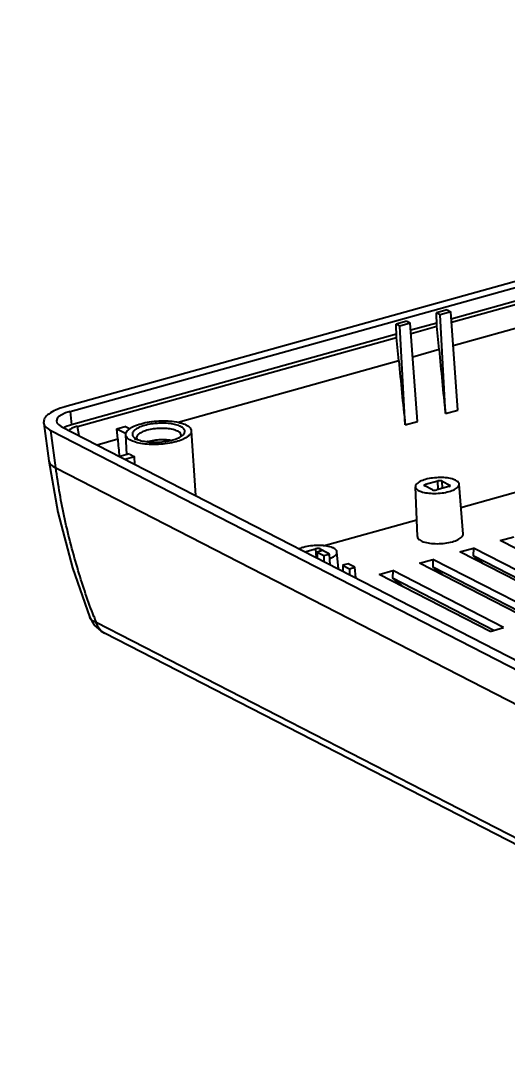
# Model space of a CAD drawing. Header units: millimetres. Extents: x -5407 to -45, y -6458 to 594.
# Drawn here: x -1182 to -1133.2, y -2013.6 to -1911 of the extents above; entities that cross this region are included whole.
import ezdxf

# ---------------------------------------------------------------- set-up
doc = ezdxf.new("R2010")
doc.units = ezdxf.units.MM
doc.layers.get('0').update_dxf_attribs({"linetype": 'CONTINUOUS'})
doc.layers.get('Defpoints').update_dxf_attribs({"linetype": 'CONTINUOUS'})
doc.layers.add('dim', color=3, linetype='CONTINUOUS', lineweight=9)
doc.styles.add('LongTou', font='romand.shx', dxfattribs={"width": 0.8, "bigfont": 'whgdtxt.shx'})
doc.dimstyles.new('YanXiu', dxfattribs={"dimtxt": 2.5, "dimasz": 2.2, "dimexe": 1, "dimexo": 0, "dimgap": 0.66, "dimtad": 0, "dimzin": 0, "dimdsep": 46, "dimtxsty": 'LongTou', "dimblk": 'CLOSEDBLANK', "dimcen": 0, "dimclrd": 256, "dimclre": 131, "dimclrt": 42, "dimadec": 0, "dimazin": 0, "dimtfac": 1, "dimtdec": 4, "dimtofl": 0, "dimtmove": 0, "dimatfit": 3, "dimldrblk": 'CLOSEDBLANK', "dimfxl": 0, "dimtolj": 1, "dimtzin": 0, "dimlwd": 0, "dimlwe": 0, "dimarcsym": 0})

# ---------------------------------------------------------------- blocks, each defined once
blk = doc.blocks.new('*U6')
at = {"color": 7}
for p, q in [((7.59, 65.28), (-154.65, 20.14)), ((-154.01, 19.57), (8.82, 64.88)), ((-37.22, 50.34), (-106.25, 31.13)), ((-106.22, 30.73), (-37.21, 49.94)), ((-36.91, 47), (-106.01, 27.78)), ((-106.76, 32.26), (-108.08, 31.89)), ((-106.76, 32.26), (-106.31, 32.03)), ((-111.82, 30.85), (-113.14, 30.48)), ((-111.82, 30.85), (-111.37, 30.62)), ((-108.04, 30.27), (-108.08, 31.89)), ((-107.64, 31.66), (-108.08, 31.89)), ((-106.31, 32.03), (-107.64, 31.66)), ((-106.95, 19.29), (-107.64, 31.66)), ((-105.43, 19.71), (-106.31, 32.03)), ((-113.1, 28.86), (-113.14, 30.48)), ((-112.7, 30.25), (-113.14, 30.48)), ((-111.37, 30.62), (-112.7, 30.25)), ((-112.01, 17.88), (-112.7, 30.25)), ((-110.49, 18.31), (-111.37, 30.62)), ((-108.05, 30.63), (-111.31, 29.72)), ((-111.28, 29.33), (-108.04, 30.23)), ((-107.74, 27.3), (-108.04, 30.23)), ((-113.11, 29.22), (-153.82, 17.89)), ((-153.1, 17.69), (-113.1, 28.82)), ((-112.8, 25.89), (-113.1, 28.82)), ((-107.74, 27.3), (-111.07, 26.37)), ((-112.8, 25.89), (-140.46, 18.19)), ((-154.01, 19.57), (-153.82, 17.89)), ((-106.95, 19.29), (-105.43, 19.71)), ((-157.32, 18.05), (-156.68, 13.37)), ((-112.01, 17.88), (-110.49, 18.31)), ((-155.8, 12.51), (-156.44, 17.19)), ((-156.44, 17.19), (-15.56, -55.15)), ((-155.15, 17.69), (-13.9, -54.83)), ((-152.87, 16.52), (-153.1, 17.69)), ((-148.16, 17.38), (-147.15, 17.66)), ((-148.03, 16.08), (-148.16, 17.38)), ((-148.16, 17.38), (-147, 16.79)), ((-146.57, 17.37), (-147.15, 17.66)), ((-138.26, 9.02), (-138.81, 17.14)), ((-148.03, 16.08), (-150.61, 15.36)), ((-146.9, 14.15), (-147.02, 16.66)), ((-146.57, 14.24), (-147.77, 13.91)), ((-147.13, 13.58), (-145.93, 13.91)), ((-145.88, 12.93), (-145.93, 13.91)), ((-105.02, 7.55), (-82.16, 13.92)), ((-155.8, 12.51), (-15.2, -59.68)), ((-109.45, 10.44), (-107.93, 10.86)), ((-109.42, 10.16), (-109.45, 10.44)), ((-107.87, 9.74), (-107.93, 10.86)), ((-107.33, 9.93), (-107.38, 10.85)), ((-107.38, 10.85), (-106.41, 10.35)), ((-106.41, 10.2), (-106.41, 10.35)), ((-106.41, 10.35), (-106.35, 10.28)), ((-104.76, 4.22), (-105.25, 10.46)), ((-110.49, 3.89), (-110.74, 10.14)), ((-108.61, 9.74), (-109.57, 10.24)), ((-106.54, 10.15), (-108.06, 9.73)), ((-122.28, 2.75), (-110.57, 6.01)), ((-100.09, 3.39), (-98.41, 3.86)), ((-86.19, -3.75), (-100.09, 3.39)), ((-124.58, 2), (-123.24, 2.37)), ((-123.24, 2.37), (-123.18, 1.28)), ((-123.05, 1.32), (-123.19, 1.28)), ((-122.36, 2.14), (-123.06, 1.95)), ((-123.06, 1.95), (-122.22, 1.52)), ((-122.69, 2.35), (-122.67, 2.06)), ((-122.69, 2.35), (-121.72, 1.86)), ((-121.52, 1.71), (-122.36, 2.14)), ((-122.22, 1.52), (-121.52, 1.71)), ((-121.72, 1.86), (-121.66, 1.79)), ((-121.42, 0.37), (-121.52, 1.71)), ((-120.39, -0.15), (-120.56, 1.97)), ((-105.15, 1.98), (-103.47, 2.45)), ((-91.25, -5.16), (-105.15, 1.98)), ((-103.47, 2.45), (-103.51, 1.49)), ((-103.51, 1.49), (-102.15, 0.44)), ((-90.8, -5.03), (-103.51, 1.49)), ((-89.56, -4.69), (-103.47, 2.45)), ((-119.15, 0.5), (-119.85, 0.3)), ((-119.85, 0.3), (-119.01, -0.13)), ((-118.31, 0.06), (-119.15, 0.5)), ((-119.01, -0.13), (-118.31, 0.06)), ((-118.21, -1.27), (-118.31, 0.06)), ((-110.21, 0.57), (-108.53, 1.04)), ((-96.31, -6.57), (-110.21, 0.57)), ((-108.53, 1.04), (-108.56, 0.09)), ((-108.56, 0.09), (-107.21, -0.97)), ((-95.86, -6.44), (-108.56, 0.09)), ((-94.62, -6.1), (-108.53, 1.04)), ((-115.27, -0.83), (-113.58, -0.36)), ((-101.37, -7.97), (-115.27, -0.83)), ((-113.58, -0.36), (-113.62, -1.32)), ((-99.68, -7.5), (-113.58, -0.36)), ((-113.62, -1.32), (-112.27, -2.38)), ((-100.91, -7.85), (-113.62, -1.32)), ((-151.52, -6.25), (-151.52, -6.25)), ((-151.52, -6.25), (-150.98, -7.17)), ((-13.1, -77.52), (-150.75, -6.84)), ((-101.37, -7.97), (-99.68, -7.5)), ((-12.05, -78.87), (-149.69, -8.2))]:
    blk.add_line(p, q, dxfattribs=at)
for points in [[(-156.68, 13.38), (-155.55, 6.96), (-153.7, -0.03), (-151.52, -6.25)], [(-150.98, -7.17), (-150.17, -7.91), (-149.69, -8.2)]]:
    blk.add_lwpolyline(points, dxfattribs=at)
for centre, radius, start, end in [((-142.97, 11.01), 4.98, 105.5474, 106.3509), ((-141.78, 20.34), 4.68, 293.7185, 294.7485), ((50.94, 3.12), 174, 180.3859, 180.6286), ((53.13, 4.42), 175.37, 180.9486, 181.1907), ((-122.84, 4.8), 3.89, 290.6046, 296.1197), ((54.15, 1.47), 174, 180.3859, 180.6286), ((56.34, 2.77), 175.37, 180.9486, 181.1907), ((-67.34, 25.74), 89.54, 200.817, 201.3368)]:
    blk.add_arc(centre, radius, start, end, dxfattribs=at)
for centre, major_axis, ratio, start_param, end_param in [((-45.47, 0.9), (-30.37, 113.14), 0.486781, 1.207416, 1.27896), ((-50.52, -0.51), (-30.37, 113.14), 0.486781, 1.207416, 1.27896), ((-152.02, 18.56), (3.7, 0.22), 0.356652, 2.116078, 3.685656), ((-151.84, 16.88), (3.7, 0.22), 0.356652, 8.399263, 8.765362), ((-85.76, -10.31), (-30.37, 113.14), 0.486781, 1.207416, 1.22703), ((-109.23, 10.33), (0.399, 0.023), 0.356941, 2.115348, 3.68584), ((-107.71, 10.75), (0.399, 0.023), 0.357134, 0.544369, 2.114861), ((-106.75, 10.26), (0.399, 0.023), 0.356941, -1.026245, -0.008026), ((-108.27, 9.84), (0.399, 0.023), 0.357134, -2.597223, -1.026732), ((-123.02, 2.26), (0.399, 0.023), 0.357134, 0.544369, 2.114861)]:
    blk.add_ellipse(centre, major_axis=major_axis, ratio=ratio, start_param=start_param, end_param=end_param, dxfattribs=at)
for points, start_tangent, end_tangent in [([(-154.64, 20.14), (-155.82, 19.73), (-156.69, 19.24), (-157.2, 18.7), (-157.33, 18.16), (-157.33, 18.15)], (-0.963395, -0.268086), (0.128572, -0.9917)), ([(-157.33, 18.15), (-157.07, 17.64), (-156.43, 17.18)], (0.128572, -0.9917), (0.889585, -0.45677)), ([(-147.02, 16.66), (-146.98, 16.9), (-146.65, 17.32), (-146.01, 17.71), (-145.12, 18.03)], (-0.03826, 0.999268), (0.963395, 0.268086)), ([(-145.12, 18.03), (-144.05, 18.25), (-142.89, 18.37), (-141.74, 18.37), (-140.69, 18.25), (-139.81, 18.02), (-139.18, 17.7), (-138.85, 17.31), (-138.82, 17.14)], (0.963395, 0.268086), (0.053423, -0.998572)), ([(-139.85, 16.63), (-139.66, 16.89), (-139.65, 17.22), (-139.91, 17.53), (-140.4, 17.79), (-141.11, 17.98), (-141.95, 18.08), (-142.88, 18.08), (-143.82, 17.99), (-144.68, 17.8)], (0.729723, 0.683743), (-0.963395, -0.268086)), ([(-153.1, 17.69), (-153.56, 17.54), (-153.94, 17.36), (-154.18, 17.2)], (-0.963434, -0.267946), (-0.787198, -0.616701)), ([(-144.68, 17.8), (-145.4, 17.55), (-145.91, 17.24), (-146.17, 16.91), (-146.18, 16.57), (-145.93, 16.27)], (-0.963395, -0.268086), (0.796821, -0.604216)), ([(-144.39, 17.2), (-145.04, 16.96), (-145.49, 16.67), (-145.68, 16.35), (-145.68, 16.27)], (-0.963395, -0.268086), (0.098916, -0.995096)), ([(-140.18, 16.82), (-140.53, 17.09), (-141.11, 17.29), (-141.86, 17.42), (-142.71, 17.44), (-143.58, 17.37), (-144.39, 17.2)], (-0.556086, 0.831124), (-0.963395, -0.268086)), ([(-140.1, 16.6), (-140.18, 16.82)], (-0.098916, 0.995096), (-0.556086, 0.831124)), ([(-138.82, 17.14), (-138.85, 16.9), (-139.18, 16.48), (-139.82, 16.09)], (0.053423, -0.998572), (-0.908127, -0.418695)), ([(-146.03, 15.78), (-146.66, 16.1), (-146.98, 16.48), (-147.02, 16.66)], (-0.940425, 0.340001), (-0.03826, 0.999268)), ([(-145.15, 15.55), (-146.03, 15.78)], (-0.9841, 0.177613), (-0.940425, 0.340001)), ([(-145.93, 16.27), (-145.93, 16.26), (-145.43, 16.01)], (0.796821, -0.604216), (0.938549, -0.345146)), ([(-145.68, 16.27), (-145.63, 16.1)], (0.098916, -0.995096), (0.448354, -0.893856)), ([(-145.43, 16.01), (-144.73, 15.82), (-143.88, 15.72), (-142.95, 15.72), (-142.01, 15.81), (-141.15, 15.99)], (0.938549, -0.345146), (0.963395, 0.268086)), ([(-141.79, 15.54), (-142.94, 15.43), (-144.09, 15.43), (-145.15, 15.55)], (-0.988431, -0.15167), (-0.9841, 0.177613)), ([(-144.3, 15.8), (-143.49, 15.97), (-142.62, 16.04), (-141.78, 16.02)], (0.963395, 0.268086), (0.996015, -0.089185)), ([(-140.72, 15.77), (-141.79, 15.54)], (-0.963395, -0.268086), (-0.988431, -0.15167)), ([(-141.78, 16.02), (-141.35, 15.96)], (0.996015, -0.089185), (0.986326, -0.164804)), ([(-141.15, 15.99), (-140.44, 16.25)], (0.963395, 0.268086), (0.908353, 0.418205)), ([(-139.9, 16.05), (-140.72, 15.77)], (-0.915507, -0.402303), (-0.963395, -0.268086)), ([(-140.44, 16.25), (-139.93, 16.56)], (0.908353, 0.418205), (0.778071, 0.628177)), ([(-140.13, 16.41), (-140.1, 16.51), (-140.1, 16.6)], (0.416495, 0.909138), (-0.098916, 0.995096)), ([(-139.93, 16.56), (-139.85, 16.63)], (0.778071, 0.628177), (0.729723, 0.683743)), ([(-146.57, 14.24), (-146.39, 14.12), (-146.18, 14.01), (-145.93, 13.91)], (0.799257, -0.600989), (0.939489, -0.342578)), ([(-156.68, 13.37), (-156.45, 12.92), (-155.8, 12.51)], (0.149642, -0.98874), (0.919397, -0.393332)), ([(-151.04, -6.09), (-152.98, -0.39), (-154.67, 6.07), (-155.8, 12.51)], (-0.35538, 0.934722), (-0.133228, 0.991085)), ([(-109.46, 11.05), (-110.17, 10.78), (-110.61, 10.46), (-110.74, 10.14)], (-0.963395, -0.268086), (0.014972, -0.999888)), ([(-107.62, 11.29), (-108.58, 11.22), (-109.46, 11.05)], (-0.999992, -0.003908), (-0.963395, -0.268086)), ([(-106.72, 11.23), (-107.62, 11.29)], (-0.990464, 0.137772), (-0.999992, -0.003908)), ([(-105.25, 10.46), (-105.25, 10.47), (-105.46, 10.8), (-105.96, 11.06), (-106.72, 11.23)], (-0.057529, 0.998344), (-0.990464, 0.137772)), ([(-106.52, 9.54), (-105.82, 9.8), (-105.37, 10.13), (-105.25, 10.46)], (0.963395, 0.268086), (-0.057529, 0.998344)), ([(-110.74, 10.14), (-110.74, 10.11), (-110.53, 9.79), (-110.02, 9.53), (-109.26, 9.36), (-108.36, 9.3), (-107.4, 9.36), (-106.52, 9.54)], (0.014972, -0.999888), (0.963395, 0.268086)), ([(-110.49, 3.89), (-110.49, 3.86), (-110.27, 3.52), (-109.74, 3.25), (-108.95, 3.07), (-108.01, 3.01), (-107.01, 3.08), (-106.09, 3.26)], (0.015203, -0.999884), (0.963395, 0.268086)), ([(-106.09, 3.26), (-105.36, 3.54), (-104.9, 3.88), (-104.76, 4.22)], (0.963395, 0.268086), (-0.057802, 0.998328)), ([(-122.93, 2.79), (-123.89, 2.73), (-124.77, 2.55)], (-0.999992, -0.003908), (-0.963395, -0.268086)), ([(-122.03, 2.74), (-122.93, 2.79)], (-0.990464, 0.137772), (-0.999992, -0.003908)), ([(-121.11, 2.51), (-121.27, 2.56), (-122.03, 2.74)], (-0.927635, 0.373487), (-0.990464, 0.137772)), ([(-124.77, 2.55), (-125.29, 2.37)], (-0.963395, -0.268086), (-0.919596, -0.392865)), ([(-121.13, 1.31), (-120.68, 1.64)], (0.897589, 0.440834), (0.613401, 0.789771)), ([(-120.69, 2.23), (-120.77, 2.31), (-121.11, 2.51)], (-0.672883, 0.739749), (-0.927635, 0.373487)), ([(-120.56, 1.97), (-120.56, 1.98), (-120.69, 2.23)], (-0.057529, 0.998344), (-0.672883, 0.739749)), ([(-120.68, 1.64), (-120.56, 1.97)], (0.613401, 0.789771), (-0.057529, 0.998344)), ([(-150.75, -6.84), (-151.33, -6.52), (-151.52, -6.25)], (-0.942762, 0.333467), (-0.383456, 0.923559)), ([(-149.69, -8.2), (-149.77, -8.16), (-150.37, -7.62), (-150.75, -6.84)], (-0.88911, 0.457694), (-0.272958, 0.962026))]:
    blk.add_spline(points, degree=3, dxfattribs=dict(at, start_tangent=start_tangent, end_tangent=end_tangent))
blk = doc.blocks.new('u60')
at = {"xscale": 0.7999999999999545, "yscale": 0.7999999999999545, "zscale": 0.7999999999999545}
blk.add_blockref('*U6', (-211.0948, 90.6245), dxfattribs=at)
blk = doc.blocks.new('_ClosedBlank')
at = {"color": 0, "linetype": 'ByBlock', "lineweight": -2}
for p, q in [((-1, 0.167), (0, 0)), ((-1, 0.167), (-1, -0.167)), ((0, 0), (-1, -0.167))]:
    blk.add_line(p, q, dxfattribs=at)
blk = doc.blocks.new('*D34')
at = {"layer": 'Defpoints', "color": 0}
for p in [(-2243.06, -1942.96), (-2253.82, -1963.76), (-2243.06, -1963.76)]:
    blk.add_point(p, dxfattribs=at)
at = {"layer": 'dim', "lineweight": 5}
for p, q in [((-2253.82, -1937.36), (-2253.82, -1931.76)), ((-2253.82, -1969.36), (-2253.82, -1974.96))]:
    blk.add_line(p, q, dxfattribs=at)
at = {"layer": 'dim', "color": 131, "lineweight": 5}
for p, q in [((-2243.06, -1942.96), (-2255.22, -1942.96)), ((-2243.06, -1963.76), (-2255.22, -1963.76))]:
    blk.add_line(p, q, dxfattribs=at)
at = {"layer": 'dim', "lineweight": 5, "xscale": 5.600000000000001, "yscale": 5.600000000000001, "zscale": 5.600000000000001}
for p, rotation in [((-2253.82, -1942.96), 270), ((-2253.82, -1963.76), 90)]:
    blk.add_blockref('_ClosedBlank', p, dxfattribs=dict(at, rotation=rotation))
at = {"layer": 'dim', "color": 8, "insert": (-2253.82, -1953.36), "char_height": 7, "attachment_point": 5, "rotation": 90, "style": 'LongTou'}
blk.add_mtext('2.60', dxfattribs=at)
blk = doc.blocks.new('*D33')
at = {"layer": 'Defpoints', "color": 0}
for p in [(-2225.46, -1937.21), (-2246.26, -1946.16), (-2225.46, -1946.16)]:
    blk.add_point(p, dxfattribs=at)
at = {"layer": 'dim', "color": 131, "lineweight": 5}
for p, q in [((-2246.26, -1946.16), (-2246.26, -1935.81)), ((-2225.46, -1946.16), (-2225.46, -1935.81))]:
    blk.add_line(p, q, dxfattribs=at)
at = {"layer": 'dim', "lineweight": 5}
for p, q in [((-2251.86, -1937.21), (-2257.46, -1937.21)), ((-2219.86, -1937.21), (-2214.26, -1937.21))]:
    blk.add_line(p, q, dxfattribs=at)
at = {"layer": 'dim', "lineweight": 5, "xscale": 5.600000000000001, "yscale": 5.600000000000001, "zscale": 5.600000000000001}
blk.add_blockref('_ClosedBlank', (-2246.26, -1937.21), dxfattribs=at)
at = {"layer": 'dim', "lineweight": 5, "xscale": 5.600000000000001, "yscale": 5.600000000000001, "zscale": 5.600000000000001, "rotation": 180}
blk.add_blockref('_ClosedBlank', (-2225.46, -1937.21), dxfattribs=at)
at = {"layer": 'dim', "color": 8, "insert": (-2235.86, -1937.21), "char_height": 7, "attachment_point": 5, "style": 'LongTou'}
blk.add_mtext('2.60', dxfattribs=at)
blk = doc.blocks.new('*D32')
at = {"layer": 'Defpoints', "color": 0}
for p in [(-2146.66, -1767.6), (-2141.76, -1788.48), (-2274.66, -1819.73)]:
    blk.add_point(p, dxfattribs=at)
at = {"layer": 'dim', "color": 131, "lineweight": 5}
for p, q in [((-2141.76, -1788.48), (-2146.98, -1766.24)), ((-2274.66, -1819.73), (-2279.89, -1797.49))]:
    blk.add_line(p, q, dxfattribs=at)
at = {"layer": 'dim', "lineweight": 5}
for p, q in [((-2152.12, -1768.88), (-2198.51, -1779.79)), ((-2274.12, -1797.57), (-2227.72, -1786.66))]:
    blk.add_line(p, q, dxfattribs=at)
at = {"layer": 'dim', "lineweight": 5, "xscale": 5.600000000000001, "yscale": 5.600000000000001, "zscale": 5.600000000000001}
for p, rotation in [((-2146.66, -1767.6), 13.23079457676443), ((-2279.57, -1798.85), 193.2307945767645)]:
    blk.add_blockref('_ClosedBlank', p, dxfattribs=dict(at, rotation=rotation))
at = {"layer": 'dim', "color": 42, "insert": (-2213.12, -1783.23), "char_height": 7, "attachment_point": 5, "rotation": 13.2308, "style": 'LongTou'}
blk.add_mtext('136.53', dxfattribs=at)
blk = doc.blocks.new('*D16')
at = {"layer": 'Defpoints', "color": 0}
for p in [(-2157.83, -1794.31), (-2261.09, -1805.61), (-2258.2, -1817.91)]:
    blk.add_point(p, dxfattribs=at)
at = {"layer": 'dim', "color": 131, "lineweight": 5}
for p, q in [((-2157.83, -1794.31), (-2161.05, -1780.65)), ((-2258.2, -1817.91), (-2261.41, -1804.24))]:
    blk.add_line(p, q, dxfattribs=at)
at = {"layer": 'dim', "lineweight": 5}
for p, q in [((-2166.18, -1783.29), (-2196.31, -1790.37)), ((-2255.64, -1804.32), (-2225.51, -1797.24))]:
    blk.add_line(p, q, dxfattribs=at)
at = {"layer": 'dim', "lineweight": 5, "xscale": 5.600000000000001, "yscale": 5.600000000000001, "zscale": 5.600000000000001}
for p, rotation in [((-2160.73, -1782.01), 13.23079457756161), ((-2261.09, -1805.61), 193.2307945775617)]:
    blk.add_blockref('_ClosedBlank', p, dxfattribs=dict(at, rotation=rotation))
at = {"layer": 'dim', "color": 42, "insert": (-2210.91, -1793.81), "char_height": 7, "attachment_point": 5, "rotation": 13.2308, "style": 'LongTou'}
blk.add_mtext('103.10', dxfattribs=at)

msp = doc.modelspace()

# ---------------------------------------------------------------- block references
msp.add_blockref('u60', (-842.715, -2056.462))

# ---------------------------------------------------------------- dimensions: what is measured, and where the dimension line sits
at = {"layer": 'dim'}
for base, p1, p2, picture, middle in [((-5401.712, -6458.244), (-5273.719, -6406.119), (-5406.621, -6437.367), '*D32', (-326.021, 273.235)), ((-5287.287, -6420.241), (-5390.543, -6431.532), (-5290.181, -6407.935), '*D16', (-323.814, 262.654))]:
    dim = msp.add_linear_dim(base=base, p1=p1, p2=p2, dimstyle='YanXiu', override={"dimtxt": 7, "dimasz": 5.6, "dimexe": 1.3993, "dimgap": 1.3993}, dxfattribs=at)
    dim.commit()
    dim.dimension.update_dxf_attribs({"geometry": picture, "text_midpoint": middle, "dimtype": 160, "insert": (1887.094, 2056.462)})
dim = msp.add_linear_dim(base=(-338.368, 119.253), p1=(-359.168, 110.304), p2=(-338.368, 110.304), dimstyle='YanXiu', override={"dimtxt": 7, "dimasz": 5.6, "dimexe": 1.3993, "dimgap": 1.3993, "dimlfac": 0.125, "dimclrt": 8}, dxfattribs=at)
dim.commit()
dim.dimension.update_dxf_attribs({"geometry": '*D33', "text_midpoint": (-348.768, 119.253), "dimtype": 160})
dim = msp.add_linear_dim(base=(-366.723, 92.703), p1=(-355.968, 113.503), p2=(-355.968, 92.703), angle=90, dimstyle='YanXiu', override={"dimtxt": 7, "dimasz": 5.6, "dimexe": 1.3993, "dimgap": 1.3993, "dimlfac": 0.125, "dimclrt": 8}, dxfattribs=at)
dim.commit()
dim.dimension.update_dxf_attribs({"geometry": '*D34', "text_midpoint": (-366.723, 103.103), "dimtype": 160})

doc.saveas('drawing.dxf')
